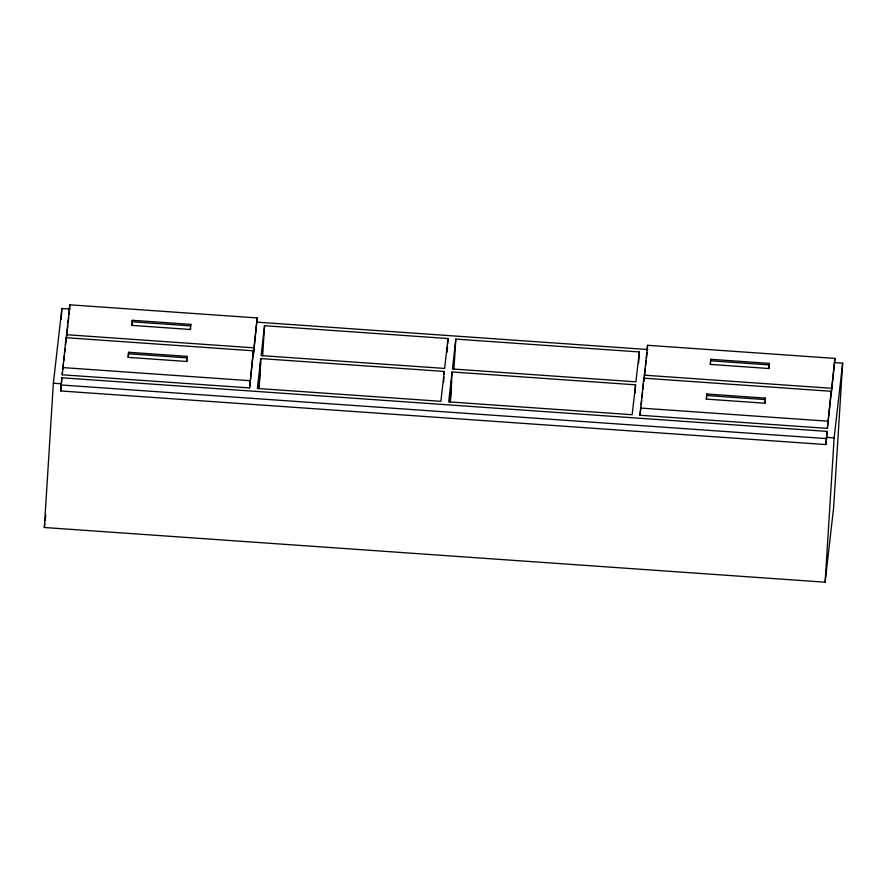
<?xml version="1.0" encoding="UTF-8"?>
<svg xmlns="http://www.w3.org/2000/svg" width="887" height="887" viewBox="0 0 887 887"><rect width="100%" height="100%" fill="white"/><g stroke="black" fill="none" stroke-linecap="round" stroke-linejoin="round"><path stroke-width="1.33" d="M834.357 362.595L842.65 363.182L833.636 507.464L825.121 582.194L44.35 527.499L53.364 383.206L61.879 308.488L70.173 309.064M61.192 319.475L61.879 308.488M60.726 390.967L61.857 377.784L827.006 431.381L826.562 438.599L825.875 444.575L60.726 390.967L61.857 377.784M62.201 374.791L66.048 337.692L253.438 350.808L249.58 387.918L62.201 374.791L62.5 372.074M65.605 344.899L66.048 337.692M65.937 341.916L69.796 304.806L257.186 317.934L253.327 355.044L257.186 317.934M69.796 304.806L69.042 314.741M128.194 357.372L128.593 352.272L187.146 356.374L186.758 361.475L128.194 357.372L128.593 352.272M131.841 325.385L132.241 320.285L190.794 324.387L190.395 329.487L131.841 325.385L132.008 323.888M249.58 387.918L253.438 350.808M258.904 388.728L260.789 358.57L444.276 371.431L444.099 374.17M259.082 388.484L260.19 370.666M260.445 366.553L260.711 362.439M262.652 355.853L264.537 325.695L448.024 338.546L447.68 344.034M443.589 382.397L443.932 376.908M447.159 352.261L447.503 346.773M450.197 402.133L452.082 371.975L635.569 384.825L635.048 393.052M450.363 401.889L451.649 381.321M453.944 369.247L455.829 339.1L639.305 351.951L638.629 362.916M639.971 415.26L643.818 378.161L831.208 391.289L827.349 428.388L639.971 415.26L640.891 407.111M643.518 382.973L642.909 389.448M643.674 380.567L643.818 378.161M643.785 381.188L647.565 345.287L834.955 358.403L831.097 395.513M647.266 350.088L647.565 345.287M706.362 399.117L706.762 394.005L765.315 398.108L764.916 403.219L706.362 399.117L706.529 397.62M710.321 364.402L710.709 359.302L769.273 363.404L768.874 368.504L710.321 364.402L710.487 362.905M768.874 368.504L769.273 363.404M825.875 444.575L827.006 431.381M834.955 358.403L827.349 428.388M825.121 582.194L834.135 437.901L842.65 363.182M44.35 527.499L44.816 523.419M45.126 520.702L45.747 515.269M62.811 369.358L63.432 363.925M63.742 361.209L64.363 355.776M64.673 353.048L65.139 348.979M66.403 337.836L67.8 325.607M68.111 322.89L68.731 317.457M132.241 320.285L132.063 321.781L190.627 325.884L190.794 324.387M187.146 356.374L186.98 357.86L128.427 353.758M186.758 361.475L186.924 359.978M190.395 329.487L190.572 327.99M260.789 358.57L257.385 388.462L440.872 401.323L444.276 371.431M264.537 325.695L261.133 355.587L444.62 368.438L448.024 338.546M452.082 371.975L448.678 401.866L632.154 414.717L635.569 384.825M455.829 339.1L452.425 368.981L635.901 381.842L639.305 351.951M641.201 404.394L641.667 400.325M641.977 397.598L642.598 392.165M643.862 381.022L644.328 376.953M644.638 374.236L645.259 368.804M645.57 366.087L646.191 360.643M646.501 357.927L647.122 352.494M706.762 394.005L706.584 395.502L765.148 399.605L765.315 398.108M710.709 359.302L710.542 360.798L769.096 364.901M764.916 403.219L765.093 401.722M256.731 322.136L647.798 349.533M66.392 334.698L253.782 347.826M644.162 375.168L831.551 388.295M62.644 367.573L250.034 380.7M640.414 408.053L827.804 421.181M53.364 383.206L61.17 383.761M826.329 437.358L834.135 437.901M61.403 384.991L826.562 438.599"/></g></svg>
